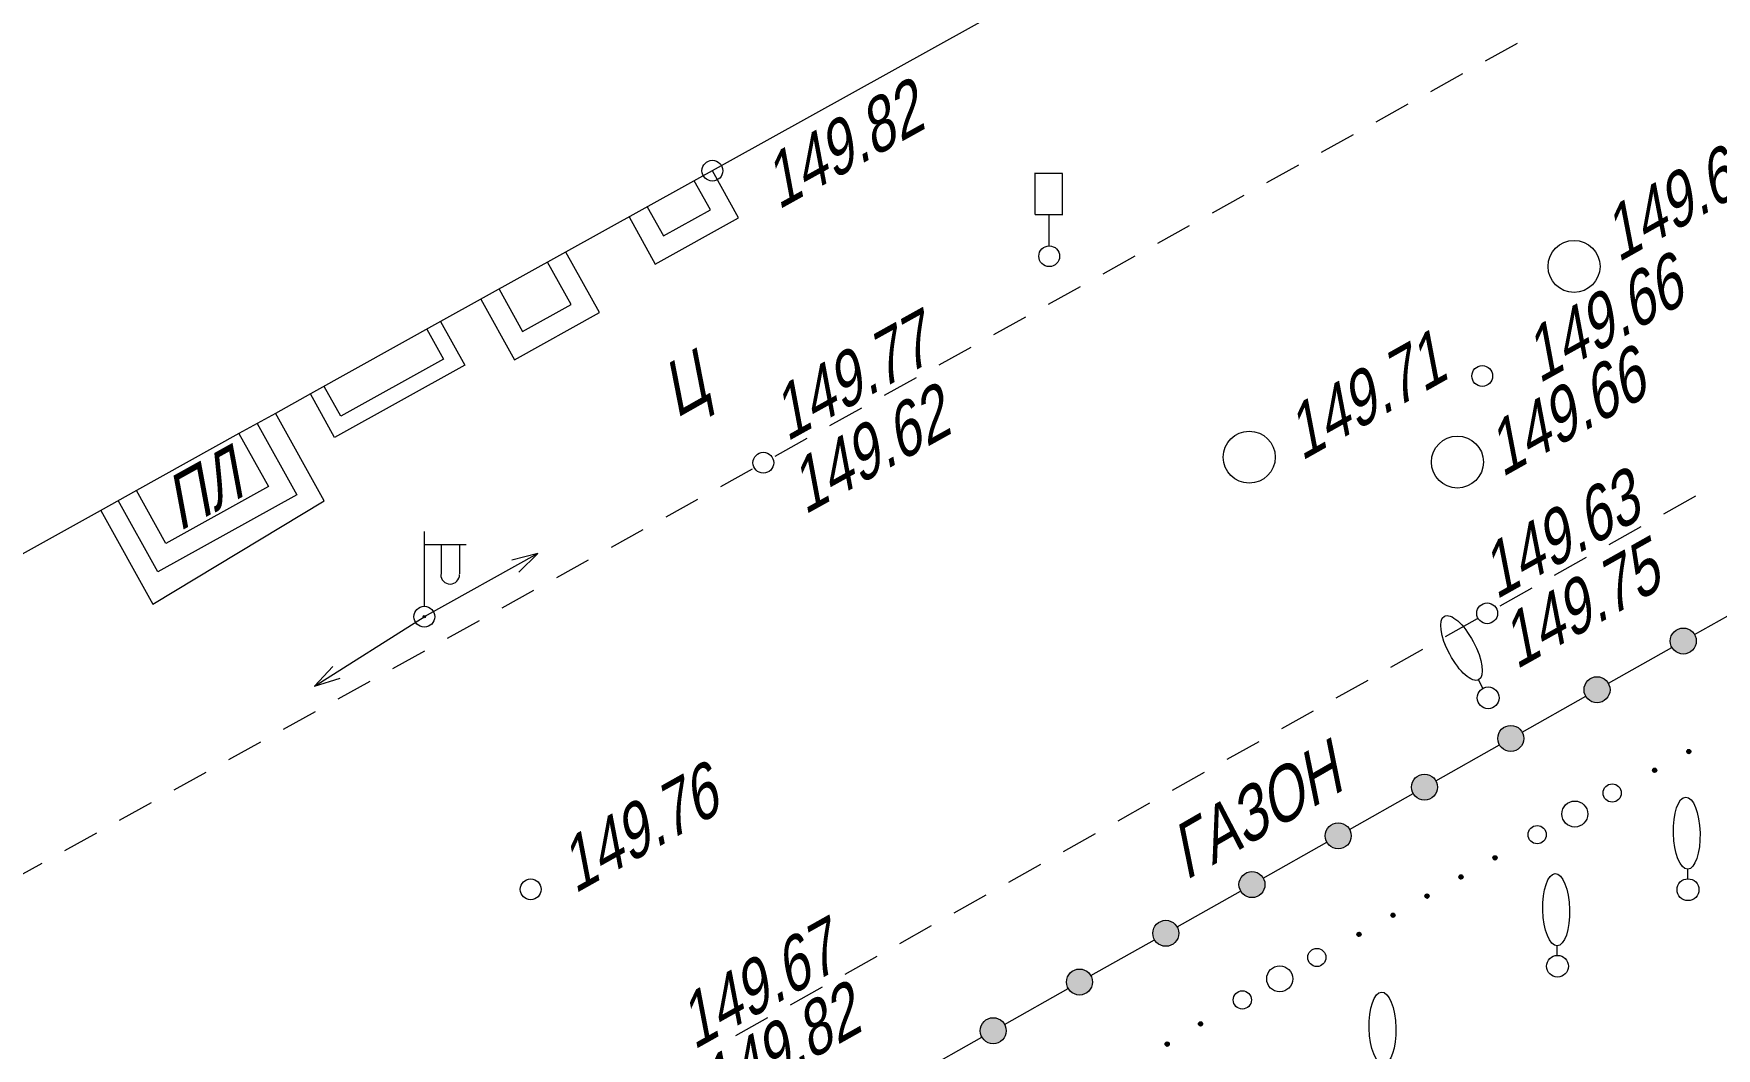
# Model space of a CAD drawing. Header units: metres. Extents: x 382 to 851, y 14083 to 14440.
# Drawn here: x 519.79 to 552.14, y 14307.18 to 14326.71 of the extents above; entities that cross this region are included whole.
import ezdxf
from ezdxf.enums import TextEntityAlignment as Align

# ---------------------------------------------------------------- set-up
doc = ezdxf.new("R2010")
doc.units = ezdxf.units.M
doc.header["$MEASUREMENT"] = 0
for name, color, linetype, lineweight in [('Бортовой камень', 7, 'Continuous', 25), ('Внутреннее заполнение', 7, 'Continuous', 25), ('Горизонтали', 7, 'Continuous', 25), ('Граница улицы', 7, 'Continuous', 25), ('Здания', 7, 'Continuous', 25), ('Колодцы', 7, 'Continuous', 25), ('Крыльца', 7, 'Continuous', 25), ('Леса и газоны', 7, 'Continuous', 25), ('ЛЭП', 7, 'Continuous', 25), ('Ограды', 7, 'Continuous', 25), ('Отдельно стоящее дерево', 7, 'Continuous', 25), ('Полоса деревьев', 7, 'Continuous', 25), ('Светофоры', 7, 'Continuous', 25), ('Фонари', 7, 'Continuous', 25), ('Части зданий', 7, 'Continuous', 25)]:
    doc.layers.add(name, color=color, linetype=linetype, lineweight=lineweight)
doc.styles.add('Style-RUSSIAN_1251 I 0.32000', font='RUSSIAN_1251.shx', dxfattribs={"oblique": 18.334649})
doc.styles.add('Style-RUSSIAN_1251 I 0.32289', font='RUSSIAN_1251.shx', dxfattribs={"oblique": 18.5})

# ---------------------------------------------------------------- blocks, each defined once
blk = doc.blocks.new('PIKET_162')
at = {"layer": 'Горизонтали', "color": 251, "linetype": 'Continuous', "lineweight": 9}
blk.add_arc((0, 0), 0.2, 0, 360, dxfattribs=at)
blk = doc.blocks.new('DEREVO_229')
at = {"layer": 'Отдельно стоящее дерево', "color": 251, "linetype": 'Continuous', "lineweight": 9, "flags": 128}
blk.add_lwpolyline([(-0.007, 0.21), (-0.007, 0.393)], dxfattribs=at)
at = {"layer": 'Отдельно стоящее дерево', "color": 251, "linetype": 'Continuous', "lineweight": 9}
blk.add_arc((0, 0), 0.21, 0, 359.99999, dxfattribs=at)
blk.add_ellipse((-0.0255, 1.088), major_axis=(-0.0185, 0.695), ratio=0.3698286, dxfattribs=at)
blk = doc.blocks.new('DEREVO_232')
at = {"layer": 'Отдельно стоящее дерево', "color": 251, "linetype": 'Continuous', "lineweight": 9, "flags": 128}
blk.add_lwpolyline([(-0.007, 0.21), (-0.007, 0.393)], dxfattribs=at)
at = {"layer": 'Отдельно стоящее дерево', "color": 251, "linetype": 'Continuous', "lineweight": 9}
blk.add_arc((0, 0), 0.21, 0, 359.99999, dxfattribs=at)
blk.add_ellipse((-0.0255, 1.088), major_axis=(-0.0185, 0.695), ratio=0.3698286, dxfattribs=at)
blk = doc.blocks.new('DEREVO_233')
at = {"layer": 'Отдельно стоящее дерево', "color": 251, "linetype": 'Continuous', "lineweight": 9, "flags": 128}
blk.add_lwpolyline([(-0.007, 0.21), (-0.007, 0.393)], dxfattribs=at)
at = {"layer": 'Отдельно стоящее дерево', "color": 251, "linetype": 'Continuous', "lineweight": 9}
blk.add_arc((0, 0), 0.21, 0, 359.99999, dxfattribs=at)
blk.add_ellipse((-0.0255, 1.088), major_axis=(-0.0185, 0.695), ratio=0.3698286, dxfattribs=at)
blk = doc.blocks.new('KOLOD_37')
at = {"layer": 'Колодцы', "color": 251, "linetype": 'Continuous', "lineweight": 9}
blk.add_arc((0, 0), 0.5, 0, 360, dxfattribs=at)
blk = doc.blocks.new('msdElementTypeLineString_66')
at = {"layer": 'Полоса деревьев', "color": 251, "linetype": 'Continuous', "lineweight": 9}
for p, q in [((46.593, 26.133), (46.654, 26.167)), ((46.594, 26.14), (46.648, 26.169)), ((46.594, 26.128), (46.658, 26.163)), ((46.595, 26.146), (46.642, 26.172)), ((46.595, 26.123), (46.662, 26.16)), ((46.597, 26.118), (46.665, 26.156)), ((46.598, 26.113), (46.668, 26.152)), ((46.6, 26.154), (46.633, 26.172)), ((46.601, 26.109), (46.67, 26.147)), ((46.605, 26.105), (46.67, 26.142)), ((46.606, 26.163), (46.614, 26.168)), ((46.609, 26.102), (46.672, 26.137)), ((46.614, 26.099), (46.672, 26.131)), ((46.62, 26.097), (46.671, 26.125)), ((46.626, 26.094), (46.67, 26.118)), ((46.637, 26.095), (46.663, 26.109)), ((45.935, 25.772), (45.997, 25.806)), ((45.936, 25.767), (46.001, 25.803)), ((45.937, 25.779), (45.991, 25.808)), ((45.938, 25.785), (45.985, 25.811)), ((45.938, 25.762), (46.004, 25.799)), ((45.939, 25.757), (46.008, 25.795)), ((45.941, 25.752), (46.011, 25.791)), ((45.942, 25.793), (45.976, 25.811)), ((45.944, 25.748), (46.012, 25.786)), ((45.947, 25.745), (46.013, 25.781)), ((45.949, 25.802), (45.957, 25.807)), ((45.951, 25.741), (46.015, 25.776)), ((45.956, 25.738), (46.014, 25.77)), ((45.962, 25.736), (46.013, 25.764)), ((45.968, 25.733), (46.012, 25.757)), ((45.979, 25.734), (46.006, 25.748)), ((42.868, 24.087), (42.929, 24.121)), ((42.868, 24.082), (42.933, 24.118)), ((42.869, 24.093), (42.923, 24.124)), ((42.87, 24.1), (42.917, 24.126)), ((42.87, 24.077), (42.936, 24.114)), ((42.872, 24.072), (42.94, 24.11)), ((42.873, 24.067), (42.943, 24.106)), ((42.874, 24.108), (42.907, 24.127)), ((42.876, 24.063), (42.944, 24.102)), ((42.88, 24.059), (42.945, 24.096)), ((42.881, 24.117), (42.888, 24.122)), ((42.884, 24.056), (42.947, 24.091)), ((42.889, 24.053), (42.947, 24.086)), ((42.895, 24.051), (42.946, 24.079)), ((42.901, 24.048), (42.944, 24.073)), ((42.912, 24.049), (42.938, 24.064)), ((42.214, 23.719), (42.275, 23.754)), ((42.215, 23.726), (42.269, 23.756)), ((42.215, 23.714), (42.279, 23.75)), ((42.216, 23.732), (42.263, 23.758)), ((42.216, 23.709), (42.283, 23.746)), ((42.218, 23.704), (42.286, 23.743)), ((42.219, 23.699), (42.289, 23.739)), ((42.221, 23.74), (42.254, 23.759)), ((42.223, 23.696), (42.291, 23.734)), ((42.226, 23.692), (42.291, 23.728)), ((42.227, 23.749), (42.235, 23.754)), ((42.23, 23.688), (42.293, 23.724)), ((42.235, 23.685), (42.293, 23.718)), ((42.241, 23.683), (42.292, 23.711)), ((42.247, 23.681), (42.291, 23.705)), ((42.258, 23.681), (42.285, 23.696)), ((41.56, 23.352), (41.621, 23.386)), ((41.561, 23.358), (41.615, 23.388)), ((41.561, 23.346), (41.626, 23.383)), ((41.562, 23.364), (41.609, 23.391)), ((41.563, 23.341), (41.629, 23.379)), ((41.564, 23.337), (41.632, 23.375)), ((41.566, 23.332), (41.636, 23.371)), ((41.567, 23.372), (41.6, 23.391)), ((41.569, 23.328), (41.637, 23.366)), ((41.572, 23.324), (41.638, 23.361)), ((41.573, 23.382), (41.581, 23.386)), ((41.577, 23.321), (41.639, 23.356)), ((41.582, 23.318), (41.639, 23.35)), ((41.588, 23.315), (41.638, 23.344)), ((41.594, 23.313), (41.637, 23.337)), ((41.605, 23.313), (41.631, 23.328)), ((40.907, 22.984), (40.968, 23.018)), ((40.907, 22.979), (40.972, 23.015)), ((40.908, 22.99), (40.962, 23.021)), ((40.909, 22.996), (40.956, 23.023)), ((40.909, 22.974), (40.975, 23.011)), ((40.911, 22.969), (40.979, 23.007)), ((40.912, 22.964), (40.982, 23.003)), ((40.913, 23.005), (40.946, 23.023)), ((40.915, 22.96), (40.983, 22.998)), ((40.919, 22.956), (40.984, 22.993)), ((40.92, 23.014), (40.927, 23.018)), ((40.923, 22.953), (40.986, 22.988)), ((40.928, 22.95), (40.986, 22.982)), ((40.934, 22.948), (40.985, 22.976)), ((40.94, 22.945), (40.983, 22.97)), ((40.253, 22.616), (40.314, 22.65)), ((40.254, 22.622), (40.308, 22.653)), ((40.254, 22.611), (40.318, 22.647)), ((40.255, 22.629), (40.302, 22.655)), ((40.26, 22.637), (40.293, 22.656)), ((40.266, 22.646), (40.274, 22.651)), ((40.951, 22.946), (40.977, 22.96)), ((40.255, 22.606), (40.322, 22.643)), ((40.257, 22.601), (40.325, 22.639)), ((40.258, 22.596), (40.328, 22.635)), ((40.262, 22.592), (40.33, 22.631)), ((40.265, 22.589), (40.33, 22.625)), ((40.269, 22.585), (40.332, 22.62)), ((40.274, 22.582), (40.332, 22.615)), ((40.28, 22.58), (40.331, 22.608)), ((40.286, 22.577), (40.33, 22.602)), ((40.297, 22.578), (40.324, 22.593)), ((37.207, 20.898), (37.26, 20.93)), ((37.207, 20.892), (37.266, 20.928)), ((37.207, 20.887), (37.271, 20.925)), ((37.208, 20.905), (37.254, 20.933)), ((37.209, 20.882), (37.274, 20.921)), ((37.211, 20.877), (37.278, 20.918)), ((37.212, 20.913), (37.245, 20.933)), ((37.213, 20.872), (37.281, 20.914)), ((37.216, 20.869), (37.283, 20.909)), ((37.218, 20.923), (37.226, 20.927)), ((37.22, 20.865), (37.284, 20.904)), ((37.224, 20.862), (37.285, 20.899)), ((37.229, 20.859), (37.285, 20.893)), ((37.235, 20.857), (37.285, 20.887)), ((37.241, 20.854), (37.284, 20.88)), ((37.252, 20.855), (37.278, 20.871)), ((36.565, 20.503), (36.625, 20.539)), ((36.566, 20.509), (36.619, 20.541)), ((36.566, 20.497), (36.63, 20.536)), ((36.567, 20.516), (36.613, 20.544)), ((36.568, 20.493), (36.633, 20.532)), ((36.57, 20.488), (36.636, 20.528)), ((36.571, 20.524), (36.604, 20.544)), ((36.572, 20.483), (36.64, 20.525)), ((36.575, 20.479), (36.642, 20.52)), ((36.577, 20.533), (36.585, 20.538)), ((36.578, 20.476), (36.643, 20.515)), ((36.583, 20.472), (36.644, 20.51)), ((36.588, 20.47), (36.644, 20.504)), ((36.594, 20.467), (36.644, 20.498)), ((36.6, 20.465), (36.643, 20.491)), ((36.611, 20.466), (36.637, 20.482))]:
    blk.add_line(p, q, dxfattribs=at)
for centre, radius in [((46.633, 26.133), 0.04), ((45.975, 25.772), 0.04), ((45.16, 25.335), 0.175), ((44.441, 24.93), 0.25), ((43.718, 24.533), 0.175), ((42.907, 24.088), 0.04), ((42.254, 23.72), 0.04), ((41.6, 23.352), 0.04), ((40.947, 22.984), 0.04), ((40.293, 22.617), 0.04), ((39.482, 22.171), 0.175), ((38.768, 21.759), 0.25), ((38.049, 21.354), 0.175), ((37.246, 20.894), 0.04), ((36.605, 20.505), 0.04)]:
    blk.add_circle(centre, radius, dxfattribs=at)
blk = doc.blocks.new('msdElementTypeLineString_71')
at = {"layer": 'Ограды', "linetype": 'Continuous', "lineweight": 9}
h = blk.add_hatch(color=251, dxfattribs=at)
edge = h.paths.add_edge_path()
edge.add_arc((47.591, 65.271), 0.25, 0, 360)
h = blk.add_hatch(color=251, dxfattribs=at)
edge = h.paths.add_edge_path()
edge.add_arc((45.932, 64.334), 0.25, 0, 360)
h = blk.add_hatch(color=251, dxfattribs=at)
edge = h.paths.add_edge_path()
edge.add_arc((44.274, 63.397), 0.25, 0, 360)
h = blk.add_hatch(color=251, dxfattribs=at)
edge = h.paths.add_edge_path()
edge.add_arc((42.616, 62.46), 0.25, 0, 360)
h = blk.add_hatch(color=251, dxfattribs=at)
edge = h.paths.add_edge_path()
edge.add_arc((40.957, 61.523), 0.25, 0, 360)
h = blk.add_hatch(color=251, dxfattribs=at)
edge = h.paths.add_edge_path()
edge.add_arc((39.299, 60.585), 0.25, 0, 360)
h = blk.add_hatch(color=251, dxfattribs=at)
edge = h.paths.add_edge_path()
edge.add_arc((37.641, 59.648), 0.25, 0, 360)
h = blk.add_hatch(color=251, dxfattribs=at)
edge = h.paths.add_edge_path()
edge.add_arc((35.983, 58.711), 0.25, 0, 360)
h = blk.add_hatch(color=251, dxfattribs=at)
edge = h.paths.add_edge_path()
edge.add_arc((34.324, 57.774), 0.25, 0, 360)
at = {"layer": 'Ограды', "color": 251, "linetype": 'Continuous', "lineweight": 9}
for p, q in [((47.808, 65.394), (49.031, 66.086)), ((46.15, 64.457), (47.373, 65.148)), ((44.491, 63.52), (45.714, 64.211)), ((42.833, 62.583), (44.056, 63.274)), ((41.175, 61.646), (42.398, 62.337)), ((39.517, 60.708), (40.74, 61.4)), ((37.858, 59.771), (39.081, 60.462)), ((36.2, 58.834), (37.423, 59.525)), ((34.542, 57.897), (35.765, 58.588)), ((32.884, 56.959), (34.107, 57.651))]:
    blk.add_line(p, q, dxfattribs=at)
for centre in [(47.591, 65.271), (47.591, 65.271), (45.932, 64.334), (45.932, 64.334), (44.274, 63.397), (44.274, 63.397), (42.616, 62.46), (42.616, 62.46), (40.957, 61.523), (40.957, 61.523), (39.299, 60.585), (39.299, 60.585), (37.641, 59.648), (37.641, 59.648), (35.983, 58.711), (35.983, 58.711), (34.324, 57.774), (34.324, 57.774)]:
    blk.add_circle(centre, 0.25, dxfattribs=at)
blk = doc.blocks.new('PIKET_212')
at = {"layer": 'Горизонтали', "color": 251, "linetype": 'Continuous', "lineweight": 9}
blk.add_arc((0, 0), 0.2, 0, 360, dxfattribs=at)
blk = doc.blocks.new('FONAR5_11')
at = {"layer": 'Фонари', "color": 251, "linetype": 'Continuous', "lineweight": 9}
for p, q in [((0.003, 0.2), (0.003, 1.641)), ((0.017, 1.388), (0.805, 1.388)), ((0.322, 1.371), (0.322, 0.816)), ((0.676, 1.378), (0.676, 0.823))]:
    blk.add_line(p, q, dxfattribs=at)
for centre, radius, start, end in [((0.496, 0.809), 0.181, 180, 0), ((0, 0), 0.2, 0, 360), ((0, 0), 0.02, 0, 360)]:
    blk.add_arc(centre, radius, start, end, dxfattribs=at)
blk = doc.blocks.new('KOLOD_66')
at = {"layer": 'Колодцы', "color": 251, "linetype": 'Continuous', "lineweight": 9}
blk.add_arc((0, 0), 0.5, 0, 360, dxfattribs=at)
blk = doc.blocks.new('KOLOD_67')
at = {"layer": 'Колодцы', "color": 251, "linetype": 'Continuous', "lineweight": 9}
blk.add_arc((0, 0), 0.5, 0, 360, dxfattribs=at)
blk = doc.blocks.new('DORZN1_24')
at = {"layer": 'Светофоры', "color": 251, "linetype": 'Continuous', "lineweight": 9}
for p, q in [((-0.27, 0.806), (-0.27, 1.603)), ((-0.27, 1.598), (0.252, 1.598)), ((0.252, 0.792), (0.252, 1.589)), ((-0.27, 0.801), (0.248, 0.801)), ((-0.004, 0.2), (-0.004, 0.801))]:
    blk.add_line(p, q, dxfattribs=at)
blk.add_arc((0, 0), 0.2, 0, 360, dxfattribs=at)
blk = doc.blocks.new('msdElementTypeLine_26')
at = {"layer": 'ЛЭП', "color": 251, "linetype": 'Continuous', "lineweight": 9}
for p, q in [((22.056, 14.017), (24.168, 15.355)), ((2.246, 1.472), (0.134, 0.134))]:
    blk.add_line(p, q, dxfattribs=at)
at = {"layer": 'ЛЭП', "color": 251, "linetype": 'Continuous', "lineweight": 9, "flags": 128}
for points in [[(22.406, 14.398), (22.056, 14.017), (22.551, 14.172)], [(1.896, 1.091), (2.246, 1.472), (1.751, 1.317)]]:
    blk.add_lwpolyline(points, dxfattribs=at)
blk = doc.blocks.new('msdElementTypeLine_27')
at = {"layer": 'ЛЭП', "color": 251, "linetype": 'Continuous', "lineweight": 9}
for p, q in [((27.702, 15.449), (29.887, 16.663)), ((2.319, 1.348), (0.134, 0.134))]:
    blk.add_line(p, q, dxfattribs=at)
at = {"layer": 'ЛЭП', "color": 251, "linetype": 'Continuous', "lineweight": 9, "flags": 128}
for points in [[(28.073, 15.808), (27.702, 15.449), (28.205, 15.575)], [(1.948, 0.989), (2.319, 1.348), (1.816, 1.222)]]:
    blk.add_lwpolyline(points, dxfattribs=at)
blk = doc.blocks.new('PIKET_284')
at = {"layer": 'Горизонтали', "color": 251, "linetype": 'Continuous', "lineweight": 9}
blk.add_arc((0, 0), 0.2, 0, 360, dxfattribs=at)
blk = doc.blocks.new('DEREVO_396')
at = {"layer": 'Отдельно стоящее дерево', "color": 251, "linetype": 'Continuous', "lineweight": 9, "flags": 128}
blk.add_lwpolyline([(-0.007, 0.21), (-0.007, 0.393)], dxfattribs=at)
at = {"layer": 'Отдельно стоящее дерево', "color": 251, "linetype": 'Continuous', "lineweight": 9}
blk.add_arc((0, 0), 0.21, 0, 360, dxfattribs=at)
blk.add_ellipse((-0.025, 1.088), major_axis=(-0.019, 0.695), ratio=0.369829, dxfattribs=at)
blk = doc.blocks.new('PIKET_317')
at = {"layer": 'Горизонтали', "color": 251, "linetype": 'Continuous', "lineweight": 9}
blk.add_arc((0, 0), 0.2, 0, 360, dxfattribs=at)
blk = doc.blocks.new('PIKET_321')
at = {"layer": 'Горизонтали', "color": 251, "linetype": 'Continuous', "lineweight": 9}
blk.add_arc((0, 0), 0.2, 0, 360, dxfattribs=at)
blk = doc.blocks.new('msdElementTypeLineString_108')
at = {"layer": 'Бортовой камень', "color": 251, "linetype": 'Continuous', "lineweight": 9}
for p, q in [((43.974, 17.98), (44.587, 18.322)), ((42.924, 17.395), (43.537, 17.737)), ((41.873, 16.811), (42.487, 17.152)), ((40.823, 16.226), (41.437, 16.568)), ((39.773, 15.641), (40.386, 15.983)), ((38.723, 15.057), (39.336, 15.398)), ((37.673, 14.472), (38.286, 14.813)), ((36.622, 13.887), (37.236, 14.229)), ((35.572, 13.303), (36.186, 13.644)), ((34.522, 12.718), (35.135, 13.059)), ((33.472, 12.133), (34.085, 12.475)), ((32.422, 11.549), (33.035, 11.89)), ((31.371, 10.964), (31.985, 11.305)), ((30.321, 10.379), (30.935, 10.721)), ((29.271, 9.795), (29.884, 10.136)), ((28.22, 9.211), (28.834, 9.552)), ((27.169, 8.628), (27.783, 8.969)), ((26.118, 8.044), (26.732, 8.385)), ((25.068, 7.46), (25.681, 7.801)), ((24.017, 6.876), (24.631, 7.217)), ((22.966, 6.293), (23.58, 6.634)), ((21.916, 5.709), (22.529, 6.05)), ((20.865, 5.125), (21.478, 5.466)), ((19.814, 4.541), (20.428, 4.882)), ((18.763, 3.958), (19.377, 4.299)), ((17.713, 3.374), (18.326, 3.715)), ((16.662, 2.79), (17.276, 3.131)), ((15.611, 2.206), (16.225, 2.547))]:
    blk.add_line(p, q, dxfattribs=at)
blk = doc.blocks.new('msdElementTypeLineString_132')
at = {"layer": 'Бортовой камень', "color": 251, "linetype": 'Continuous', "lineweight": 9}
for p, q in [((51.734, 67.807), (51.121, 67.461)), ((50.685, 67.216), (50.072, 66.871)), ((49.636, 66.626), (49.022, 66.281)), ((48.587, 66.035), (47.973, 65.69)), ((47.537, 65.445), (46.924, 65.1)), ((46.488, 64.855), (45.874, 64.51)), ((45.439, 64.264), (44.825, 63.919)), ((44.389, 63.674), (43.776, 63.329)), ((43.34, 63.084), (42.727, 62.739)), ((42.291, 62.493), (41.677, 62.148)), ((41.242, 61.903), (40.628, 61.558)), ((40.192, 61.313), (39.579, 60.968)), ((39.143, 60.722), (38.529, 60.377)), ((38.094, 60.132), (37.48, 59.787)), ((37.044, 59.542), (36.431, 59.196)), ((35.995, 58.951), (35.382, 58.606)), ((34.946, 58.361), (34.332, 58.016)), ((33.896, 57.771), (33.283, 57.425))]:
    blk.add_line(p, q, dxfattribs=at)

msp = doc.modelspace()

# ---------------------------------------------------------------- linework, layer by layer
at = {"layer": 'Внутреннее заполнение', "color": 251, "linetype": 'Continuous', "lineweight": 9, "flags": 128}
for points in [[(531.584, 14323.373), (531.894, 14322.814), (532.797, 14323.316), (532.487, 14323.875)], [(528.734, 14321.79), (529.187, 14320.975), (530.119, 14321.493), (529.666, 14322.308)], [(527.347, 14321.019), (527.667, 14320.443), (525.69, 14319.344), (525.37, 14319.92)], [(524.084, 14319.206), (524.846, 14317.836), (522.175, 14316.354), (521.415, 14317.723)]]:
    msp.add_lwpolyline(points, dxfattribs=at)
at = {"layer": 'Здания', "color": 251, "linetype": 'Continuous', "lineweight": 9, "flags": 128}
msp.add_lwpolyline([(577.247, 14348.743), (573.684, 14346.763), (572.984, 14346.375), (569.303, 14344.33), (563.441, 14341.074), (563.092, 14340.88), (561.077, 14339.761), (560.727, 14339.567), (556.702, 14337.331), (555.338, 14336.573), (551.405, 14334.387), (542.401, 14329.384), (542.052, 14329.19), (540.216, 14328.17), (527.609, 14321.165), (525.107, 14319.775), (524.434, 14319.4), (523.735, 14319.012), (521.764, 14317.917), (521.065, 14317.528), (514.14, 14313.68)], dxfattribs=at)
at = {"layer": 'Крыльца', "color": 251, "linetype": 'Continuous', "lineweight": 9, "flags": 128}
for points in [[(521.076, 14317.534), (522.08, 14315.728), (525.373, 14317.718), (524.437, 14319.402)], [(523.735, 14319.012), (524.302, 14317.991), (522.331, 14316.897), (521.764, 14317.917)]]:
    msp.add_lwpolyline(points, dxfattribs=at)
at = {"layer": 'Части зданий', "color": 251, "linetype": 'Continuous', "lineweight": 9, "flags": 128}
for points in [[(531.234, 14323.179), (531.739, 14322.27), (533.341, 14323.16), (532.836, 14324.069)], [(528.384, 14321.596), (529.031, 14320.431), (530.663, 14321.338), (530.016, 14322.502)], [(527.609, 14321.165), (528.075, 14320.326), (525.574, 14318.936), (525.107, 14319.775)]]:
    msp.add_lwpolyline(points, dxfattribs=at)

# ---------------------------------------------------------------- block references
at = {"layer": 'Бортовой камень', "color": 251, "linetype": 'Continuous', "lineweight": 9}
for name, p in [('msdElementTypeLineString_108', (503.725, 14308.2)), ('msdElementTypeLineString_132', (500, 14250))]:
    msp.add_blockref(name, p, dxfattribs=at)
at = {"layer": 'Горизонтали', "color": 251, "linetype": 'Continuous', "lineweight": 9}
for name, p in [('PIKET_317', (532.836, 14324.069)), ('PIKET_321', (547.637, 14320.119)), ('PIKET_284', (533.816, 14318.451)), ('PIKET_212', (547.731, 14315.554)), ('PIKET_162', (529.343, 14310.244))]:
    msp.add_blockref(name, p, dxfattribs=at)
at = {"layer": 'Колодцы', "color": 251, "linetype": 'Continuous', "lineweight": 9}
for name, p in [('KOLOD_66', (549.401, 14322.227)), ('KOLOD_67', (543.157, 14318.558)), ('KOLOD_37', (547.159, 14318.464))]:
    msp.add_blockref(name, p, dxfattribs=at)
at = {"layer": 'ЛЭП', "color": 251, "linetype": 'Continuous', "lineweight": 9}
for name, p in [('msdElementTypeLine_27', (527.164, 14315.355)), ('msdElementTypeLine_26', (503.13, 14300.134))]:
    msp.add_blockref(name, p, dxfattribs=at)
at = {"layer": 'Ограды', "color": 251, "linetype": 'Continuous', "lineweight": 9}
msp.add_blockref('msdElementTypeLineString_71', (503.911, 14249.75), dxfattribs=at)
at = {"layer": 'Отдельно стоящее дерево', "color": 251, "linetype": 'Continuous', "lineweight": 9, "rotation": 26.75192036510094}
msp.add_blockref('DEREVO_396', (547.75, 14313.927), dxfattribs=at)
at = {"layer": 'Отдельно стоящее дерево', "color": 251, "linetype": 'Continuous', "lineweight": 9}
for name, p in [('DEREVO_229', (551.593, 14310.237)), ('DEREVO_232', (549.084, 14308.764)), ('DEREVO_233', (545.745, 14306.486))]:
    msp.add_blockref(name, p, dxfattribs=at)
at = {"layer": 'Полоса деревьев', "color": 251, "linetype": 'Continuous', "lineweight": 9}
msp.add_blockref('msdElementTypeLineString_66', (504.975, 14286.763), dxfattribs=at)
at = {"layer": 'Светофоры', "color": 251, "linetype": 'Continuous', "lineweight": 9}
msp.add_blockref('DORZN1_24', (539.312, 14322.423), dxfattribs=at)
at = {"layer": 'Фонари', "color": 251, "linetype": 'Continuous', "lineweight": 9}
msp.add_blockref('FONAR5_11', (527.298, 14315.489), dxfattribs=at)

# ---------------------------------------------------------------- texts
at = {"layer": 'Горизонтали', "color": 251, "linetype": 'Continuous', "lineweight": 9}
for s, rotation, style, oblique, width, p in [('149.82', 29.059, 'Style-RUSSIAN_1251 I 0.32289', 18.5, 0.8, (534.105, 14323.31)), ('149.66', 29.054, 'Style-RUSSIAN_1251 I 0.32289', 18.5, 0.8, (548.73, 14319.968)), ('149.77', 29.1063, 'Style-RUSSIAN_1251 I 0.32289', 18.5, 0.8, (534.268, 14318.85)), ('149.62', 29.1063, 'Style-RUSSIAN_1251 I 0.32289', 18.5, 0.8, (534.611, 14317.443)), ('149.75', 29.3627, 'Style-RUSSIAN_1251 I 0.32000', 18.3346, 0.8, (548.291, 14314.466)), ('149.76', 29.3726, 'Style-RUSSIAN_1251 I 0.32289', 18.5, 0.799996, (530.191, 14310.154)), ('149.67', 29.3635, 'Style-RUSSIAN_1251 I 0.32289', 18.5, 0.799996, (532.48, 14307.149))]:
    msp.add_text(s, height=1, rotation=rotation, dxfattribs=dict(at, style=style, oblique=oblique, width=width)).set_placement(p)
for s, rotation, style, oblique, width, p in [('149.63', 29.3627, 'Style-RUSSIAN_1251 I 0.32000', 18.3346, 0.8, (547.412, 14316.682)), ('149.82', 29.3635, 'Style-RUSSIAN_1251 I 0.32289', 18.5, 0.799996, (532.407, 14306.802))]:
    msp.add_text(s, height=1, rotation=rotation, dxfattribs=dict(at, style=style, oblique=oblique, width=width)).set_placement(p, align=Align.TOP_LEFT)
at = {"layer": 'Граница улицы', "color": 251, "linetype": 'Continuous', "lineweight": 9, "style": 'Style-RUSSIAN_1251 I 0.32289', "oblique": 18.5, "width": 0.799996}
msp.add_text('Ц', height=1, rotation=29.5611, dxfattribs=at).set_placement((532.144, 14319.3))
at = {"layer": 'Колодцы', "color": 251, "linetype": 'Continuous', "lineweight": 9, "style": 'Style-RUSSIAN_1251 I 0.32289', "oblique": 18.5, "width": 0.799996}
for s, p in [('149.66', (550.25, 14322.298)), ('149.71', (544.163, 14318.479)), ('149.66', (548.019, 14318.164))]:
    msp.add_text(s, height=1, rotation=29.3726, dxfattribs=at).set_placement(p)
at = {"layer": 'Крыльца', "color": 251, "linetype": 'Continuous', "lineweight": 9, "style": 'Style-RUSSIAN_1251 I 0.32289', "oblique": 18.5, "width": 0.799996}
msp.add_text('ПЛ', height=1, rotation=29.0614, dxfattribs=at).set_placement((522.594, 14317.124))
at = {"layer": 'Леса и газоны', "color": 251, "linetype": 'Continuous', "lineweight": 9, "style": 'Style-RUSSIAN_1251 I 0.32289', "oblique": 18.5, "width": 0.799996}
msp.add_text('ГАЗОН', height=1, rotation=29.9838, dxfattribs=at).set_placement((541.944, 14310.41))

doc.saveas('drawing.dxf')
